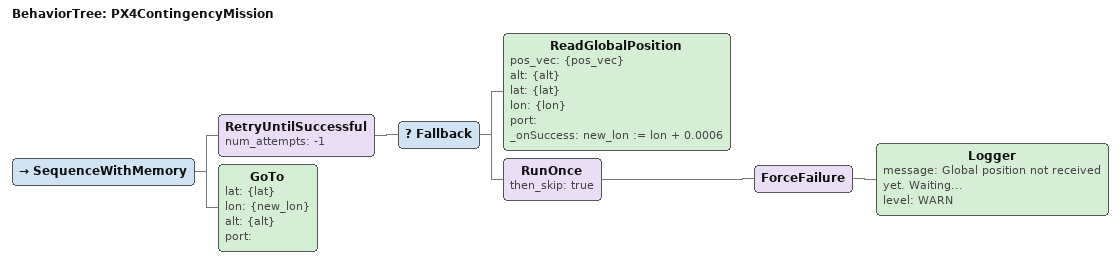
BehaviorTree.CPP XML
<?xml version="1.0" encoding="UTF-8"?>
<root BTCPP_format="4"
      main_tree_to_execute="PX4ContingencyMission">
  <BehaviorTree ID="PX4ContingencyMission">
    <SequenceWithMemory>
      <RetryUntilSuccessful num_attempts="-1">
        <Fallback>
          <ReadGlobalPosition pos_vec="{pos_vec}"
                              alt="{alt}"
                              lat="{lat}"
                              lon="{lon}"
                              port=""
                              _onSuccess="new_lon := lon + 0.0006"/>
          <RunOnce then_skip="true">
            <ForceFailure>
              <Logger message="Global position not received yet. Waiting..."
                      level="WARN"/>
            </ForceFailure>
          </RunOnce>
        </Fallback>
      </RetryUntilSuccessful>
      <GoTo lat="{lat}"
            lon="{new_lon}"
            alt="{alt}"
            port=""/>
    </SequenceWithMemory>
  </BehaviorTree>

</root>
